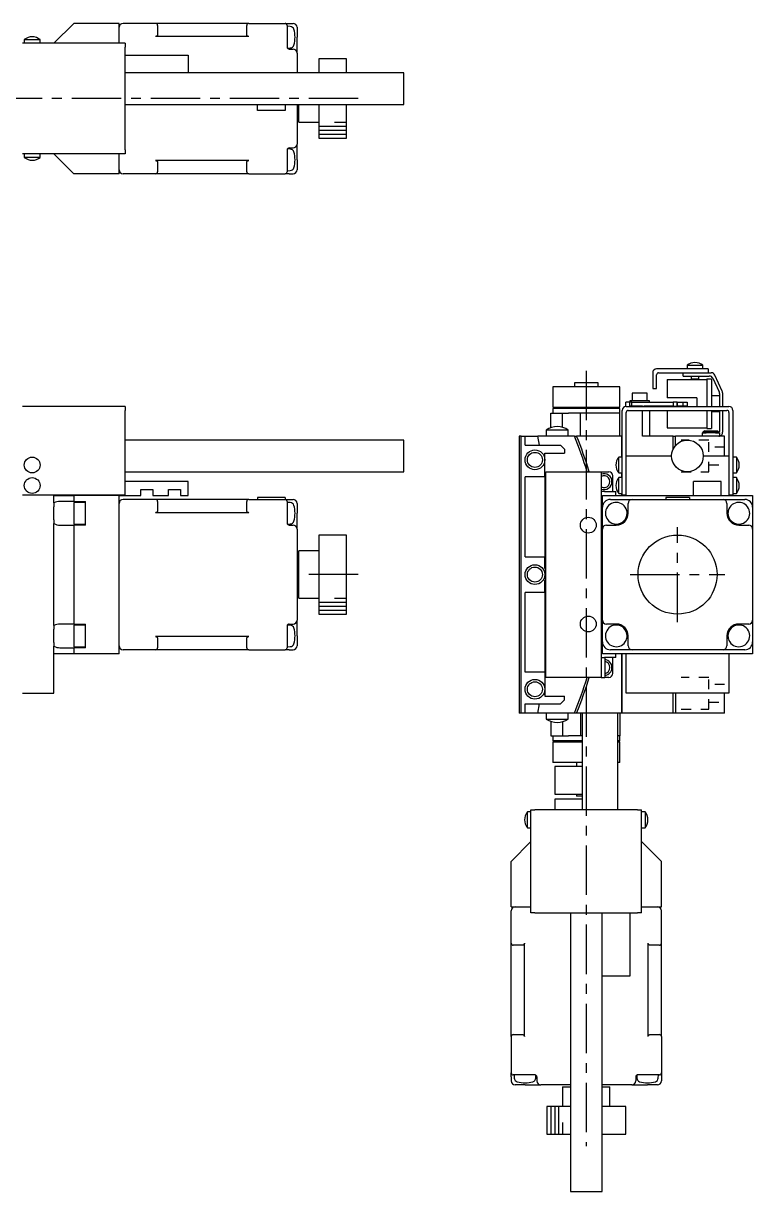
# Model space of a CAD drawing. Extents: x 124 to 838, y 27 to 513.
# Drawn here: x 318.5 to 503.1, y 217.7 to 513 of the extents above; entities that cross this region are included whole.
import ezdxf

# ---------------------------------------------------------------- set-up
doc = ezdxf.new("R2010")
doc.units = 0
doc.header["$LTSCALE"] = 10
doc.linetypes.add('CENTER', pattern=[2, 1.25, -0.25, 0.25, -0.25])
doc.linetypes.add('DOT', pattern=[0.5, 0.25, -0.25])
for name, color, linetype in [('1', 7, 'CONTINUOUS'), ('11', 7, 'CONTINUOUS'), ('2', 7, 'CONTINUOUS')]:
    doc.layers.add(name, color=color, linetype=linetype)

msp = doc.modelspace()

# ---------------------------------------------------------------- linework, layer by layer
at = {"layer": '1', "color": 7, "linetype": 'CONTINUOUS'}
for p, q in [((331.250001, 513.05), (326.250001, 508.05)), ((342.750001, 513.05), (331.250001, 513.05)), ((342.750001, 508.05), (342.750001, 513.05)), ((351.950001, 513.05), (343.750001, 513.05)), ((375.550001, 513.05), (351.950001, 513.05)), ((352.450001, 512.55), (352.450001, 511.05)), ((352.450001, 511.05), (352.450001, 510.198232)), ((375.050001, 511.05), (375.050001, 512.55)), ((375.050001, 510.198232), (375.050001, 511.05)), ((375.550001, 513.05), (384.750001, 513.05)), ((384.750001, 513.05), (385.750001, 513.05)), ((385.250001, 512.55), (385.250001, 511.05)), ((386.053725, 512.257879), (385.250001, 512.3)), ((385.250001, 511.05), (385.250001, 506.964214)), ((385.750001, 513.05), (386.750001, 513.05)), ((387.750001, 512.05), (387.750001, 509.55)), ((344.250001, 508.05), (318.250001, 508.05)), ((318.750001, 508.947999), (322.749919, 508.947999)), ((318.750001, 508.947999), (318.750001, 508.05)), ((322.750001, 508.05), (322.750001, 508.947999)), ((344.250001, 508.05), (344.250001, 507.05)), ((351.974535, 509.698835), (351.950001, 509.698232)), ((375.550001, 509.698232), (351.950001, 509.698232)), ((351.99901, 509.70064), (351.974535, 509.698835)), ((352.023366, 509.703644), (351.99901, 509.70064)), ((352.047546, 509.70784), (352.023366, 509.703644)), ((352.071491, 509.713217), (352.047546, 509.70784)), ((352.095143, 509.719762), (352.071491, 509.713217)), ((352.118446, 509.72746), (352.095143, 509.719762)), ((352.141343, 509.736293), (352.118446, 509.72746)), ((352.163779, 509.746238), (352.141343, 509.736293)), ((352.185699, 509.757272), (352.163779, 509.746238)), ((352.207052, 509.769368), (352.185699, 509.757272)), ((352.227786, 509.782497), (352.207052, 509.769368)), ((352.247851, 509.796629), (352.227786, 509.782497)), ((352.267198, 509.811727), (352.247851, 509.796629)), ((352.285781, 509.827757), (352.267198, 509.811727)), ((352.303554, 509.844679), (352.285781, 509.827757)), ((352.320477, 509.862453), (352.303554, 509.844679)), ((352.336506, 509.881036), (352.320477, 509.862453)), ((352.351605, 509.900383), (352.336506, 509.881036)), ((352.365736, 509.920447), (352.351605, 509.900383)), ((352.378865, 509.941181), (352.365736, 509.920447)), ((352.390962, 509.962534), (352.378865, 509.941181)), ((352.401996, 509.984455), (352.390962, 509.962534)), ((352.411941, 510.006891), (352.401996, 509.984455)), ((352.420773, 510.029787), (352.411941, 510.006891)), ((352.428471, 510.05309), (352.420773, 510.029787)), ((352.435017, 510.076742), (352.428471, 510.05309)), ((352.440394, 510.100687), (352.435017, 510.076742)), ((352.444589, 510.124867), (352.440394, 510.100687)), ((352.447593, 510.149224), (352.444589, 510.124867)), ((352.449399, 510.173698), (352.447593, 510.149224)), ((352.450001, 510.198232), (352.449399, 510.173698)), ((375.050603, 510.173698), (375.050001, 510.198232)), ((375.052409, 510.149224), (375.050603, 510.173698)), ((375.055413, 510.124867), (375.052409, 510.149224)), ((375.059608, 510.100687), (375.055413, 510.124867)), ((375.064985, 510.076742), (375.059608, 510.100687)), ((375.071531, 510.05309), (375.064985, 510.076742)), ((375.079229, 510.029787), (375.071531, 510.05309)), ((375.088061, 510.006891), (375.079229, 510.029787)), ((375.098006, 509.984455), (375.088061, 510.006891)), ((375.10904, 509.962534), (375.098006, 509.984455)), ((375.121137, 509.941181), (375.10904, 509.962534)), ((375.134266, 509.920447), (375.121137, 509.941181)), ((375.148397, 509.900383), (375.134266, 509.920447)), ((375.163496, 509.881036), (375.148397, 509.900383)), ((375.179525, 509.862453), (375.163496, 509.881036)), ((375.196448, 509.844679), (375.179525, 509.862453)), ((375.214222, 509.827757), (375.196448, 509.844679)), ((375.232804, 509.811727), (375.214222, 509.827757)), ((375.252151, 509.796629), (375.232804, 509.811727)), ((375.272216, 509.782497), (375.252151, 509.796629)), ((375.29295, 509.769368), (375.272216, 509.782497)), ((375.314303, 509.757272), (375.29295, 509.769368)), ((375.336223, 509.746238), (375.314303, 509.757272)), ((375.358659, 509.736293), (375.336223, 509.746238)), ((375.381556, 509.72746), (375.358659, 509.736293)), ((375.404859, 509.719762), (375.381556, 509.72746)), ((375.428511, 509.713217), (375.404859, 509.719762)), ((375.452456, 509.70784), (375.428511, 509.713217)), ((375.476636, 509.703644), (375.452456, 509.70784)), ((375.500992, 509.70064), (375.476636, 509.703644)), ((375.525467, 509.698835), (375.500992, 509.70064)), ((375.550001, 509.698232), (375.525467, 509.698835)), ((387.750001, 505.55), (387.750001, 509.55)), ((344.250001, 481.05), (344.250001, 507.05)), ((344.250001, 505.05), (360.250001, 505.05)), ((360.250001, 505.05), (360.250001, 500.55)), ((385.315038, 506.803408), (386.053725, 506.842121)), ((385.750001, 506.55), (386.750001, 506.55)), ((387.750001, 505.55), (387.750001, 500.55)), ((393.250001, 504.05), (393.250001, 500.55)), ((400.250001, 504.05), (393.250001, 504.05)), ((400.250001, 500.55), (400.250001, 504.05)), ((414.749999, 500.55), (344.250001, 500.55)), ((414.749999, 496.55), (414.749999, 500.55)), ((414.749999, 492.55), (414.749999, 496.55)), ((344.250001, 492.55), (414.749999, 492.55)), ((377.750001, 491.05), (377.750001, 492.55)), ((384.750001, 491.05), (377.750001, 491.05)), ((384.750001, 492.55), (384.750001, 491.05)), ((387.750001, 492.55), (387.750001, 482.55)), ((387.750001, 491.55), (388.250001, 491.55)), ((388.250001, 488.05), (388.250001, 492.55)), ((393.250001, 492.55), (393.250001, 484.05)), ((400.250001, 484.05), (400.250001, 492.55)), ((388.250001, 488.05), (393.250001, 488.05)), ((385.750001, 481.55), (386.750001, 481.55)), ((387.750001, 478.55), (387.750001, 482.55)), ((393.250001, 484.05), (400.250001, 484.05)), ((344.250001, 480.05), (318.250001, 480.05)), ((318.750001, 480.05), (318.750001, 479.152001)), ((322.750001, 479.152001), (318.750001, 479.152001)), ((322.750001, 479.152001), (322.750001, 480.05)), ((326.250001, 480.05), (331.250001, 475.05)), ((342.750001, 475.05), (342.750001, 480.05)), ((344.250001, 481.05), (344.250001, 480.05)), ((385.250001, 481.135786), (385.250001, 477.05)), ((386.053725, 481.257879), (385.315038, 481.296592)), ((387.750001, 478.55), (387.750001, 476.05)), ((375.550001, 478.401768), (351.950001, 478.401768)), ((351.950001, 478.401768), (351.974535, 478.401165)), ((351.974535, 478.401165), (351.99901, 478.39936)), ((351.99901, 478.39936), (352.023366, 478.396356)), ((352.023366, 478.396356), (352.047546, 478.39216)), ((352.047546, 478.39216), (352.071491, 478.386783)), ((352.071491, 478.386783), (352.095143, 478.380238)), ((352.095143, 478.380238), (352.118446, 478.37254)), ((352.118446, 478.37254), (352.141343, 478.363707)), ((352.141343, 478.363707), (352.163779, 478.353762)), ((352.163779, 478.353762), (352.185699, 478.342728)), ((352.185699, 478.342728), (352.207052, 478.330632)), ((352.207052, 478.330632), (352.227786, 478.317503)), ((352.227786, 478.317503), (352.247851, 478.303371)), ((352.247851, 478.303371), (352.267198, 478.288273)), ((352.267198, 478.288273), (352.285781, 478.272243)), ((352.285781, 478.272243), (352.303554, 478.255321)), ((352.303554, 478.255321), (352.320477, 478.237547)), ((352.320477, 478.237547), (352.336506, 478.218964)), ((352.336506, 478.218964), (352.351605, 478.199617)), ((352.351605, 478.199617), (352.365736, 478.179553)), ((352.365736, 478.179553), (352.378865, 478.158819)), ((352.378865, 478.158819), (352.390962, 478.137466)), ((352.390962, 478.137466), (352.401996, 478.115545)), ((352.401996, 478.115545), (352.411941, 478.093109)), ((352.411941, 478.093109), (352.420773, 478.070213)), ((352.420773, 478.070213), (352.428471, 478.04691)), ((352.428471, 478.04691), (352.435017, 478.023258)), ((352.435017, 478.023258), (352.440394, 477.999313)), ((352.440394, 477.999313), (352.444589, 477.975133)), ((352.444589, 477.975133), (352.447593, 477.950776)), ((352.447593, 477.950776), (352.449399, 477.926302)), ((352.449399, 477.926302), (352.450001, 477.901768)), ((352.450001, 477.901768), (352.450001, 477.05)), ((352.450001, 477.05), (352.450001, 475.55)), ((375.050001, 477.901768), (375.050603, 477.926302)), ((375.050001, 477.05), (375.050001, 477.901768)), ((375.050001, 475.55), (375.050001, 477.05)), ((375.050603, 477.926302), (375.052409, 477.950776)), ((375.052409, 477.950776), (375.055413, 477.975133)), ((375.055413, 477.975133), (375.059608, 477.999313)), ((375.059608, 477.999313), (375.064985, 478.023258)), ((375.064985, 478.023258), (375.071531, 478.04691)), ((375.071531, 478.04691), (375.079229, 478.070213)), ((375.079229, 478.070213), (375.088061, 478.093109)), ((375.088061, 478.093109), (375.098006, 478.115545)), ((375.098006, 478.115545), (375.10904, 478.137466)), ((375.10904, 478.137466), (375.121137, 478.158819)), ((375.121137, 478.158819), (375.134266, 478.179553)), ((375.134266, 478.179553), (375.148397, 478.199617)), ((375.148397, 478.199617), (375.163496, 478.218964)), ((375.163496, 478.218964), (375.179525, 478.237547)), ((375.179525, 478.237547), (375.196448, 478.255321)), ((375.196448, 478.255321), (375.214222, 478.272243)), ((375.214222, 478.272243), (375.232804, 478.288273)), ((375.232804, 478.288273), (375.252151, 478.303371)), ((375.252151, 478.303371), (375.272216, 478.317503)), ((375.272216, 478.317503), (375.29295, 478.330632)), ((375.29295, 478.330632), (375.314303, 478.342728)), ((375.314303, 478.342728), (375.336223, 478.353762)), ((375.336223, 478.353762), (375.358659, 478.363707)), ((375.358659, 478.363707), (375.381556, 478.37254)), ((375.381556, 478.37254), (375.404859, 478.380238)), ((375.404859, 478.380238), (375.428511, 478.386783)), ((375.428511, 478.386783), (375.452456, 478.39216)), ((375.452456, 478.39216), (375.476636, 478.396356)), ((375.476636, 478.396356), (375.500992, 478.39936)), ((375.500992, 478.39936), (375.525467, 478.401165)), ((375.525467, 478.401165), (375.550001, 478.401768)), ((385.250001, 477.05), (385.250001, 475.55)), ((385.250001, 475.8), (386.053725, 475.842121)), ((342.750001, 475.05), (331.250001, 475.05)), ((351.950001, 475.05), (343.750001, 475.05)), ((375.550001, 475.05), (351.950001, 475.05)), ((375.550001, 475.05), (384.750001, 475.05)), ((385.750001, 475.05), (384.750001, 475.05)), ((385.750001, 475.05), (386.750001, 475.05)), ((491.75, 425.699999), (478.75, 425.699999)), ((486.45, 426.597998), (488.45, 426.597998)), ((486.45, 426.597998), (486.45, 425.699999)), ((488.45, 426.597998), (490.45, 426.597998)), ((490.45, 425.699999), (490.45, 426.597998)), ((491.75, 425.699999), (491.75, 424.699999)), ((477.75, 424.699999), (477.75, 420.699999)), ((478.75, 420.699999), (478.75, 424.199999)), ((479.25, 424.699999), (491.75, 424.699999)), ((481.45, 422.999999), (481.45, 418.399999)), ((481.45, 422.999999), (491.45, 422.999999)), ((485.45, 423.899999), (485.45, 424.699999)), ((485.45, 423.899999), (492.064997, 423.899999)), ((487.45, 423.899999), (487.45, 423.199999)), ((487.45, 423.199999), (488.45, 423.199999)), ((487.45, 423.199999), (487.65, 422.999999)), ((488.45, 423.199999), (489.45, 423.199999)), ((489.25, 422.999999), (489.45, 423.199999)), ((489.45, 423.199999), (489.45, 423.899999)), ((491.45, 423.149999), (491.45, 416.199999)), ((491.45, 423.149999), (492.65, 423.149999)), ((491.75, 424.699999), (492.574653, 424.699999)), ((492.65, 423.149999), (492.65, 416.199999)), ((492.971305, 423.322617), (494.556308, 419.923567)), ((495.356308, 420.100923), (493.480961, 424.122617)), ((469.45, 421.199999), (452.45, 421.199999)), ((452.45, 421.199999), (452.45, 415.999999)), ((460.95, 422.199999), (457.95, 422.199999)), ((457.95, 422.199999), (457.95, 421.199999)), ((463.95, 422.199999), (460.95, 422.199999)), ((463.95, 421.199999), (463.95, 422.199999)), ((469.45, 415.999999), (469.45, 421.199999)), ((474.45, 419.599999), (472.55, 419.599999)), ((472.55, 419.599999), (472.55, 417.599999)), ((476.35, 419.599999), (474.45, 419.599999)), ((476.35, 417.599999), (476.35, 419.599999)), ((477.75, 420.699999), (478.75, 420.699999)), ((494.65, 419.500949), (494.65, 416.199999)), ((495.45, 419.678304), (495.45, 416.199999)), ((471.95, 417.299999), (470.95, 417.299999)), ((470.95, 416.194986), (470.95, 417.299999)), ((474.45, 417.599999), (471.95, 417.599999)), ((471.95, 417.599999), (471.95, 417.299999)), ((471.95, 416.299999), (471.95, 417.299999)), ((472.45, 417.299999), (471.95, 417.299999)), ((472.45, 416.299999), (472.45, 417.299999)), ((472.45, 417.299999), (482.95, 417.299999)), ((476.95, 417.599999), (474.45, 417.599999)), ((476.95, 417.299999), (476.95, 417.599999)), ((488.95, 418.399999), (481.45, 418.399999)), ((482.95, 417.299999), (482.95, 416.299999)), ((483.95, 417.299999), (482.95, 417.299999)), ((483.95, 416.299999), (483.95, 417.299999)), ((483.95, 417.299999), (483.95, 416.299999)), ((483.95, 417.299999), (485.45, 417.299999)), ((485.45, 416.299999), (485.45, 417.299999)), ((485.45, 417.299999), (486.45, 417.299999)), ((486.45, 417.299999), (486.45, 416.299999)), ((488.95, 418.399999), (488.95, 416.199999)), ((494.65, 418.899999), (492.65, 418.899999)), ((344.250001, 416.199999), (318.250001, 416.199999)), ((344.250001, 416.199999), (344.250001, 415.199999)), ((344.250001, 393.799999), (344.250001, 415.199999)), ((451.95, 414.499999), (454.95, 414.499999)), ((451.95, 410.820172), (451.95, 414.499999)), ((452.45, 415.999999), (469.45, 415.999999)), ((469.45, 415.699999), (452.45, 415.699999)), ((452.45, 415.699999), (452.45, 414.499999)), ((454.95, 414.499999), (456.45, 414.499999)), ((454.95, 410.914085), (454.95, 414.499999)), ((459.45, 414.499999), (456.45, 414.499999)), ((457, 415.999999), (457, 415.699999)), ((459.45, 408.699999), (459.45, 414.499999)), ((469.45, 414.499999), (459.45, 414.499999)), ((464.9, 415.699999), (464.9, 415.999999)), ((469.45, 414.499999), (469.45, 415.699999)), ((469.45, 408.699999), (469.45, 414.499999)), ((470.05, 393.799999), (470.05, 415.199999)), ((471.05, 416.199999), (497.05, 416.199999)), ((471.05, 393.799999), (471.05, 414.699999)), ((471.55, 415.199999), (496.55, 415.199999)), ((475.18673, 416.299999), (471.95, 416.299999)), ((475.18673, 416.199999), (475.18673, 416.299999)), ((475.18673, 416.299999), (475.592282, 416.299999)), ((475.18673, 408.699999), (475.18673, 415.199999)), ((482.95, 416.299999), (475.592282, 416.299999)), ((476.95, 416.299999), (476.95, 416.199999)), ((476.95, 415.199999), (476.95, 408.699999)), ((481.45, 415.199999), (481.45, 410.799999)), ((482.95, 416.299999), (483.95, 416.299999)), ((485.45, 416.299999), (483.95, 416.299999)), ((486.45, 416.299999), (485.45, 416.299999)), ((491.45, 415.199999), (491.45, 410.649999)), ((492.65, 415.199999), (492.65, 410.649999)), ((492.65, 414.899999), (494.65, 414.899999)), ((494.65, 415.199999), (494.65, 409.899999)), ((495.45, 415.199999), (495.45, 409.699999)), ((497.05, 414.699999), (497.05, 393.799999)), ((498.05, 415.199999), (498.05, 393.799999)), ((481.45, 410.799999), (491.45, 410.799999)), ((491.45, 410.649999), (492.65, 410.649999)), ((414.749999, 407.699999), (344.250001, 407.699999)), ((414.749999, 399.699999), (414.749999, 407.699999)), ((443.95, 408.699999), (443.95, 338.699999)), ((444.45, 408.699999), (443.95, 408.699999)), ((444.45, 408.699999), (445.45, 408.699999)), ((444.45, 338.699999), (444.45, 408.699999)), ((445.45, 406.399999), (445.45, 408.699999)), ((445.45, 408.699999), (448.68673, 408.699999)), ((449.092282, 406.399999), (448.68673, 408.699999)), ((457.95, 408.699999), (448.68673, 408.699999)), ((453.599231, 410.242462), (450.799231, 410.242462)), ((450.799231, 410.242462), (450.799231, 408.699999)), ((456.399231, 410.242462), (453.599231, 410.242462)), ((456.399231, 408.699999), (456.399231, 410.242462)), ((457.95, 408.699999), (458.49141, 408.699999)), ((469.95, 408.699999), (458.49141, 408.699999)), ((469.95, 403.399999), (469.95, 408.699999)), ((469.95, 408.699999), (469.95, 403.399999)), ((470.05, 408.699999), (469.95, 408.699999)), ((482.969494, 408.699999), (475.18673, 408.699999)), ((482.969494, 408.699999), (483.494512, 408.699999)), ((482.969494, 405.483247), (482.969494, 408.699999)), ((495.95, 408.699999), (483.494512, 408.699999)), ((483.494512, 406.28147), (483.494512, 408.699999)), ((490.25, 409.499999), (490.25, 408.699999)), ((490.25, 409.499999), (491.25, 409.499999)), ((490.95, 409.999999), (490.45, 409.711324)), ((494.45, 409.711324), (490.45, 409.711324)), ((490.45, 409.711324), (490.45, 409.499999)), ((490.95, 409.999999), (493.95, 409.999999)), ((493.65, 409.499999), (491.25, 409.499999)), ((493.65, 409.499999), (494.65, 409.499999)), ((494.45, 409.711324), (493.95, 409.999999)), ((494.45, 409.499999), (494.45, 409.711324)), ((494.45, 408.699999), (494.65, 408.720203)), ((494.65, 409.499999), (494.65, 408.720203)), ((495.95, 403.699999), (495.95, 408.699999)), ((445.45, 406.399999), (454.45, 406.399999)), ((455.45, 405.399999), (454.45, 406.399999)), ((455.45, 405.399999), (455.45, 404.399999)), ((450.45, 404.399999), (455.45, 404.399999)), ((450.45, 402.699999), (450.45, 404.399999)), ((450.45, 398.399999), (450.45, 402.699999)), ((469.152001, 401.399999), (469.152001, 403.399999)), ((470.05, 403.399999), (469.152001, 403.399999)), ((471.05, 403.699999), (482.55, 403.699999)), ((490.55, 403.699999), (497.05, 403.699999)), ((498.947999, 403.399999), (498.05, 403.399999)), ((498.947999, 403.399999), (498.947999, 401.418112)), ((344.250001, 399.699999), (414.749999, 399.699999)), ((450.75, 347.699999), (450.75, 399.699999)), ((450.75, 399.699999), (451.75, 399.699999)), ((451.75, 399.699999), (464.75, 399.699999)), ((464.75, 399.699999), (464.75, 347.699999)), ((464.75, 399.699999), (466.65, 399.699999)), ((469.152001, 399.399999), (469.152001, 401.399999)), ((469.152001, 399.399999), (470.05, 399.399999)), ((469.95, 398.199999), (469.95, 399.399999)), ((469.95, 399.399999), (469.95, 398.199999)), ((498.05, 399.399999), (498.947999, 399.399999)), ((498.947999, 401.418112), (498.947999, 399.399999)), ((360.250001, 397.199999), (344.250001, 397.199999)), ((360.250001, 393.699999), (360.250001, 397.199999)), ((450.45, 398.399999), (445.45, 398.399999)), ((445.45, 378.199999), (445.45, 398.399999)), ((450.45, 398.399999), (450.45, 378.199999)), ((467.65, 394.699999), (467.65, 398.699999)), ((469.152001, 396.199999), (469.152001, 398.199999)), ((470.05, 398.199999), (469.152001, 398.199999)), ((469.152001, 394.199999), (469.152001, 396.199999)), ((488.05, 393.699999), (488.05, 397.199999)), ((495.05, 397.199999), (488.05, 397.199999)), ((495.05, 393.699999), (495.05, 397.199999)), ((498.947999, 398.199999), (498.05, 398.199999)), ((498.947999, 398.199999), (498.947999, 396.218112)), ((498.947999, 396.218112), (498.947999, 394.199999)), ((344.250001, 393.799999), (318.250001, 393.799999)), ((326.250001, 393.699999), (326.250001, 393.799999)), ((326.250001, 391.798075), (326.250001, 393.699999)), ((326.250001, 393.699999), (331.250001, 393.699999)), ((331.250001, 393.699999), (331.250001, 392.199999)), ((342.750001, 393.699999), (331.250001, 393.699999)), ((332.250001, 393.699999), (332.250001, 393.799999)), ((342.750001, 353.699999), (342.750001, 393.699999)), ((342.750001, 393.699999), (348.250001, 393.699999)), ((348.250001, 395.199999), (351.250001, 395.199999)), ((348.250001, 393.699999), (348.250001, 395.199999)), ((351.250001, 395.199999), (351.250001, 393.699999)), ((351.250001, 393.699999), (355.250001, 393.699999)), ((355.250001, 395.199999), (358.250001, 395.199999)), ((355.250001, 393.699999), (355.250001, 395.199999)), ((358.250001, 395.199999), (358.250001, 393.699999)), ((358.250001, 393.699999), (360.250001, 393.699999)), ((377.750001, 393.199999), (377.750001, 392.699999)), ((384.750001, 393.199999), (377.750001, 393.199999)), ((384.750001, 393.199999), (384.750001, 392.699999)), ((465.574653, 394.699999), (464.75, 394.699999)), ((465.05, 390.699999), (465.05, 393.699999)), ((465.05, 393.699999), (488.05, 393.699999)), ((465.574653, 394.699999), (466.480961, 394.699999)), ((466.480961, 394.699999), (468.356308, 394.699999)), ((468.356308, 394.699999), (468.45, 394.699999)), ((468.45, 393.699999), (468.45, 394.699999)), ((469.152001, 394.199999), (470.05, 394.199999)), ((469.95, 393.699999), (469.95, 394.199999)), ((469.95, 394.199999), (469.95, 393.699999)), ((471.05, 393.799999), (470.05, 393.799999)), ((471.05, 393.699999), (471.05, 393.799999)), ((487.05, 393.199999), (481.05, 393.199999)), ((481.05, 393.199999), (481.05, 392.699999)), ((487.05, 393.199999), (487.05, 392.699999)), ((488.05, 393.699999), (495.05, 393.699999)), ((495.05, 393.699999), (503.05, 393.699999)), ((498.05, 393.799999), (497.05, 393.799999)), ((497.05, 393.799999), (497.05, 393.699999)), ((498.05, 394.199999), (498.947999, 394.199999)), ((503.05, 393.699999), (503.05, 390.699999)), ((326.250001, 391.798075), (326.250001, 390.858311)), ((326.250001, 387.541687), (326.250001, 390.858311)), ((331.250001, 392.199999), (327.750001, 392.199999)), ((331.250001, 392.199999), (334.250001, 392.199999)), ((331.250001, 391.949999), (331.250001, 389.199999)), ((331.250001, 391.949999), (331.250001, 386.449999)), ((334.250001, 391.949999), (331.250001, 391.949999)), ((334.250001, 386.199999), (334.250001, 392.199999)), ((351.950001, 392.699999), (343.750001, 392.699999)), ((375.550001, 392.699999), (351.950001, 392.699999)), ((352.450001, 392.199999), (352.450001, 390.699999)), ((352.450001, 390.699999), (352.450001, 389.848231)), ((375.050001, 390.699999), (375.050001, 392.199999)), ((375.050001, 389.848231), (375.050001, 390.699999)), ((375.550001, 392.699999), (384.750001, 392.699999)), ((384.750001, 392.699999), (385.750001, 392.699999)), ((385.250001, 392.199999), (385.250001, 390.699999)), ((386.053725, 391.907878), (385.250001, 391.949999)), ((385.250001, 390.699999), (385.250001, 386.614213)), ((385.750001, 392.699999), (386.750001, 392.699999)), ((387.750001, 391.699999), (387.750001, 389.199999)), ((465.05, 386.614213), (465.05, 390.699999)), ((465.05, 389.348231), (465.05, 390.699999)), ((467.05, 392.699999), (471.135786, 392.699999)), ((467.05, 392.699999), (468.401768, 392.699999)), ((471.135786, 392.699999), (472.55, 392.699999)), ((471.55, 389.199999), (471.55, 391.699999)), ((472.55, 392.699999), (495.55, 392.699999)), ((495.55, 392.699999), (496.964214, 392.699999)), ((496.55, 391.699999), (496.55, 389.199999)), ((496.964214, 392.699999), (501.05, 392.699999)), ((499.698232, 392.699999), (501.05, 392.699999)), ((503.05, 390.699999), (503.05, 386.614213)), ((503.05, 390.699999), (503.05, 389.348231)), ((326.250001, 387.541687), (326.250001, 386.601923)), ((331.250001, 389.199999), (331.250001, 386.449999)), ((351.974535, 389.348834), (351.950001, 389.348231)), ((375.550001, 389.348231), (351.950001, 389.348231)), ((351.99901, 389.350639), (351.974535, 389.348834)), ((352.023366, 389.353643), (351.99901, 389.350639)), ((352.047546, 389.357839), (352.023366, 389.353643)), ((352.071491, 389.363216), (352.047546, 389.357839)), ((352.095143, 389.369761), (352.071491, 389.363216)), ((352.118446, 389.377459), (352.095143, 389.369761)), ((352.141343, 389.386292), (352.118446, 389.377459)), ((352.163779, 389.396237), (352.141343, 389.386292)), ((352.185699, 389.407271), (352.163779, 389.396237)), ((352.207052, 389.419367), (352.185699, 389.407271)), ((352.227786, 389.432496), (352.207052, 389.419367)), ((352.247851, 389.446628), (352.227786, 389.432496)), ((352.267198, 389.461726), (352.247851, 389.446628)), ((352.285781, 389.477756), (352.267198, 389.461726)), ((352.303554, 389.494678), (352.285781, 389.477756)), ((352.320477, 389.512452), (352.303554, 389.494678)), ((352.336506, 389.531035), (352.320477, 389.512452)), ((352.351605, 389.550382), (352.336506, 389.531035)), ((352.365736, 389.570446), (352.351605, 389.550382)), ((352.378865, 389.59118), (352.365736, 389.570446)), ((352.390962, 389.612533), (352.378865, 389.59118)), ((352.401996, 389.634454), (352.390962, 389.612533)), ((352.411941, 389.65689), (352.401996, 389.634454)), ((352.420773, 389.679786), (352.411941, 389.65689)), ((352.428471, 389.703089), (352.420773, 389.679786)), ((352.435017, 389.726741), (352.428471, 389.703089)), ((352.440394, 389.750686), (352.435017, 389.726741)), ((352.444589, 389.774866), (352.440394, 389.750686)), ((352.447593, 389.799223), (352.444589, 389.774866)), ((352.449399, 389.823697), (352.447593, 389.799223)), ((352.450001, 389.848231), (352.449399, 389.823697)), ((375.050603, 389.823697), (375.050001, 389.848231)), ((375.052409, 389.799223), (375.050603, 389.823697)), ((375.055413, 389.774866), (375.052409, 389.799223)), ((375.059608, 389.750686), (375.055413, 389.774866)), ((375.064985, 389.726741), (375.059608, 389.750686)), ((375.071531, 389.703089), (375.064985, 389.726741)), ((375.079229, 389.679786), (375.071531, 389.703089)), ((375.088061, 389.65689), (375.079229, 389.679786)), ((375.098006, 389.634454), (375.088061, 389.65689)), ((375.10904, 389.612533), (375.098006, 389.634454)), ((375.121137, 389.59118), (375.10904, 389.612533)), ((375.134266, 389.570446), (375.121137, 389.59118)), ((375.148397, 389.550382), (375.134266, 389.570446)), ((375.163496, 389.531035), (375.148397, 389.550382)), ((375.179525, 389.512452), (375.163496, 389.531035)), ((375.196448, 389.494678), (375.179525, 389.512452)), ((375.214222, 389.477756), (375.196448, 389.494678)), ((375.232804, 389.461726), (375.214222, 389.477756)), ((375.252151, 389.446628), (375.232804, 389.461726)), ((375.272216, 389.432496), (375.252151, 389.446628)), ((375.29295, 389.419367), (375.272216, 389.432496)), ((375.314303, 389.407271), (375.29295, 389.419367)), ((375.336223, 389.396237), (375.314303, 389.407271)), ((375.358659, 389.386292), (375.336223, 389.396237)), ((375.381556, 389.377459), (375.358659, 389.386292)), ((375.404859, 389.369761), (375.381556, 389.377459)), ((375.428511, 389.363216), (375.404859, 389.369761)), ((375.452456, 389.357839), (375.428511, 389.363216)), ((375.476636, 389.353643), (375.452456, 389.357839)), ((375.500992, 389.350639), (375.476636, 389.353643)), ((375.525467, 389.348834), (375.500992, 389.350639)), ((375.550001, 389.348231), (375.525467, 389.348834)), ((387.750001, 385.199999), (387.750001, 389.199999)), ((326.250001, 360.798075), (326.250001, 386.601923)), ((327.750001, 386.199999), (331.250001, 386.199999)), ((331.250001, 386.449999), (334.250001, 386.449999)), ((331.250001, 386.199999), (331.250001, 361.199999)), ((334.250001, 386.199999), (331.250001, 386.199999)), ((385.315038, 386.453407), (386.053725, 386.49212)), ((385.750001, 386.199999), (386.750001, 386.199999)), ((387.750001, 385.199999), (387.750001, 362.199999)), ((465.05, 385.199999), (465.05, 386.614213)), ((465.05, 362.199999), (465.05, 385.199999)), ((466.05, 386.199999), (468.55, 386.199999)), ((499.55, 386.199999), (502.05, 386.199999)), ((503.05, 386.614213), (503.05, 385.199999)), ((503.05, 385.199999), (503.05, 362.199999)), ((393.250001, 383.699999), (393.250001, 373.699999)), ((400.250001, 383.699999), (393.250001, 383.699999)), ((400.250001, 373.699999), (400.250001, 383.699999)), ((388.250001, 373.699999), (388.250001, 379.699999)), ((393.250001, 379.699999), (388.250001, 379.699999)), ((445.45, 378.199999), (450.45, 378.199999)), ((450.45, 375.199999), (450.45, 378.199999)), ((388.250001, 376.199999), (387.750001, 376.199999)), ((450.75, 375.199999), (450.45, 375.199999)), ((388.250001, 367.699999), (388.250001, 373.699999)), ((393.250001, 373.699999), (393.250001, 363.699999)), ((400.250001, 363.699999), (400.250001, 373.699999)), ((450.45, 369.199999), (450.45, 372.199999)), ((450.45, 372.199999), (450.75, 372.199999)), ((387.750001, 371.199999), (388.250001, 371.199999)), ((450.45, 369.199999), (445.45, 369.199999)), ((445.45, 348.999999), (445.45, 369.199999)), ((450.45, 369.199999), (450.45, 348.999999)), ((388.250001, 367.699999), (393.250001, 367.699999)), ((393.250001, 363.699999), (400.250001, 363.699999)), ((326.250001, 360.798075), (326.250001, 359.858311)), ((331.250001, 361.199999), (327.750001, 361.199999)), ((331.250001, 361.199999), (334.250001, 361.199999)), ((331.250001, 360.949999), (331.250001, 358.199999)), ((331.250001, 360.949999), (331.250001, 355.449999)), ((334.250001, 360.949999), (331.250001, 360.949999)), ((334.250001, 355.199999), (334.250001, 361.199999)), ((385.250001, 360.785785), (385.250001, 356.699999)), ((386.053725, 360.907878), (385.315038, 360.946591)), ((385.750001, 361.199999), (386.750001, 361.199999)), ((387.750001, 358.199999), (387.750001, 362.199999)), ((465.05, 360.785785), (465.05, 362.199999)), ((465.05, 356.699999), (465.05, 360.785785)), ((468.55, 361.199999), (466.05, 361.199999)), ((502.05, 361.199999), (499.55, 361.199999)), ((503.05, 362.199999), (503.05, 360.785785)), ((503.05, 360.785785), (503.05, 356.699999)), ((326.250001, 356.541687), (326.250001, 359.858311)), ((331.250001, 358.199999), (331.250001, 355.449999)), ((375.550001, 358.051767), (351.950001, 358.051767)), ((351.950001, 358.051767), (351.974535, 358.051164)), ((351.974535, 358.051164), (351.99901, 358.049359)), ((351.99901, 358.049359), (352.023366, 358.046355)), ((352.023366, 358.046355), (352.047546, 358.042159)), ((352.047546, 358.042159), (352.071491, 358.036782)), ((352.071491, 358.036782), (352.095143, 358.030237)), ((352.095143, 358.030237), (352.118446, 358.022539)), ((352.118446, 358.022539), (352.141343, 358.013706)), ((352.141343, 358.013706), (352.163779, 358.003761)), ((352.163779, 358.003761), (352.185699, 357.992727)), ((352.185699, 357.992727), (352.207052, 357.980631)), ((352.207052, 357.980631), (352.227786, 357.967502)), ((352.227786, 357.967502), (352.247851, 357.95337)), ((352.247851, 357.95337), (352.267198, 357.938272)), ((352.267198, 357.938272), (352.285781, 357.922242)), ((352.285781, 357.922242), (352.303554, 357.90532)), ((352.303554, 357.90532), (352.320477, 357.887546)), ((352.320477, 357.887546), (352.336506, 357.868963)), ((352.336506, 357.868963), (352.351605, 357.849616)), ((352.351605, 357.849616), (352.365736, 357.829552)), ((352.365736, 357.829552), (352.378865, 357.808818)), ((352.378865, 357.808818), (352.390962, 357.787465)), ((352.390962, 357.787465), (352.401996, 357.765544)), ((352.401996, 357.765544), (352.411941, 357.743108)), ((352.411941, 357.743108), (352.420773, 357.720212)), ((352.420773, 357.720212), (352.428471, 357.696909)), ((352.428471, 357.696909), (352.435017, 357.673257)), ((352.435017, 357.673257), (352.440394, 357.649312)), ((352.440394, 357.649312), (352.444589, 357.625132)), ((352.444589, 357.625132), (352.447593, 357.600775)), ((352.447593, 357.600775), (352.449399, 357.576301)), ((352.449399, 357.576301), (352.450001, 357.551767)), ((352.450001, 357.551767), (352.450001, 356.699999)), ((375.050001, 357.551767), (375.050603, 357.576301)), ((375.050001, 356.699999), (375.050001, 357.551767)), ((375.050603, 357.576301), (375.052409, 357.600775)), ((375.052409, 357.600775), (375.055413, 357.625132)), ((375.055413, 357.625132), (375.059608, 357.649312)), ((375.059608, 357.649312), (375.064985, 357.673257)), ((375.064985, 357.673257), (375.071531, 357.696909)), ((375.071531, 357.696909), (375.079229, 357.720212)), ((375.079229, 357.720212), (375.088061, 357.743108)), ((375.088061, 357.743108), (375.098006, 357.765544)), ((375.098006, 357.765544), (375.10904, 357.787465)), ((375.10904, 357.787465), (375.121137, 357.808818)), ((375.121137, 357.808818), (375.134266, 357.829552)), ((375.134266, 357.829552), (375.148397, 357.849616)), ((375.148397, 357.849616), (375.163496, 357.868963)), ((375.163496, 357.868963), (375.179525, 357.887546)), ((375.179525, 357.887546), (375.196448, 357.90532)), ((375.196448, 357.90532), (375.214222, 357.922242)), ((375.214222, 357.922242), (375.232804, 357.938272)), ((375.232804, 357.938272), (375.252151, 357.95337)), ((375.252151, 357.95337), (375.272216, 357.967502)), ((375.272216, 357.967502), (375.29295, 357.980631)), ((375.29295, 357.980631), (375.314303, 357.992727)), ((375.314303, 357.992727), (375.336223, 358.003761)), ((375.336223, 358.003761), (375.358659, 358.013706)), ((375.358659, 358.013706), (375.381556, 358.022539)), ((375.381556, 358.022539), (375.404859, 358.030237)), ((375.404859, 358.030237), (375.428511, 358.036782)), ((375.428511, 358.036782), (375.452456, 358.042159)), ((375.452456, 358.042159), (375.476636, 358.046355)), ((375.476636, 358.046355), (375.500992, 358.049359)), ((375.500992, 358.049359), (375.525467, 358.051164)), ((375.525467, 358.051164), (375.550001, 358.051767)), ((387.750001, 358.199999), (387.750001, 355.699999)), ((465.05, 356.699999), (465.05, 358.051767)), ((471.55, 355.699999), (471.55, 358.199999)), ((496.55, 358.199999), (496.55, 355.699999)), ((503.05, 358.051767), (503.05, 356.699999)), ((326.250001, 356.541687), (326.250001, 355.601923)), ((326.250001, 353.699999), (326.250001, 355.601923)), ((327.750001, 355.199999), (331.250001, 355.199999)), ((331.250001, 355.449999), (334.250001, 355.449999)), ((331.250001, 355.199999), (331.250001, 353.699999)), ((334.250001, 355.199999), (331.250001, 355.199999)), ((351.950001, 354.699999), (343.750001, 354.699999)), ((375.550001, 354.699999), (351.950001, 354.699999)), ((352.450001, 356.699999), (352.450001, 355.199999)), ((375.050001, 355.199999), (375.050001, 356.699999)), ((375.550001, 354.699999), (384.750001, 354.699999)), ((385.750001, 354.699999), (384.750001, 354.699999)), ((385.250001, 356.699999), (385.250001, 355.199999)), ((385.250001, 355.449999), (386.053725, 355.49212)), ((385.750001, 354.699999), (386.750001, 354.699999)), ((465.05, 353.699999), (465.05, 356.699999)), ((471.135786, 354.699999), (467.05, 354.699999)), ((468.401768, 354.699999), (467.05, 354.699999)), ((472.55, 354.699999), (471.135786, 354.699999)), ((495.55, 354.699999), (472.55, 354.699999)), ((496.964214, 354.699999), (495.55, 354.699999)), ((501.05, 354.699999), (496.964214, 354.699999)), ((501.05, 354.699999), (499.698232, 354.699999)), ((503.05, 356.699999), (503.05, 353.699999)), ((331.250001, 353.699999), (326.250001, 353.699999)), ((326.250001, 343.699999), (326.250001, 353.699999)), ((342.750001, 353.699999), (331.250001, 353.699999)), ((464.75, 352.699999), (465.574653, 352.699999)), ((503.05, 353.699999), (465.05, 353.699999)), ((466.480961, 352.699999), (465.574653, 352.699999)), ((465.65, 352.699999), (465.65, 347.699999)), ((468.356308, 352.699999), (466.480961, 352.699999)), ((467.65, 348.699999), (467.65, 352.699999)), ((468.45, 352.699999), (468.356308, 352.699999)), ((468.45, 352.699999), (468.45, 353.699999)), ((469.95, 338.699999), (469.95, 353.699999)), ((469.95, 353.699999), (469.95, 338.699999)), ((471.05, 343.699999), (471.05, 353.699999)), ((497.05, 353.699999), (497.05, 343.699999)), ((450.45, 348.999999), (445.45, 348.999999)), ((450.45, 348.999999), (450.45, 344.699999)), ((451.75, 347.699999), (450.75, 347.699999)), ((464.75, 347.699999), (451.75, 347.699999)), ((464.75, 347.699999), (465.65, 347.699999)), ((466.65, 347.699999), (465.65, 347.699999)), ((318.250001, 343.699999), (326.250001, 343.699999)), ((450.45, 344.699999), (450.45, 342.999999)), ((450.45, 342.999999), (455.45, 342.999999)), ((455.45, 341.999999), (455.45, 342.999999)), ((497.05, 343.699999), (471.05, 343.699999)), ((482.969494, 338.699999), (482.969494, 343.699999)), ((483.494512, 343.699999), (483.494512, 338.699999)), ((495.95, 338.699999), (495.95, 343.699999)), ((445.45, 340.999999), (454.45, 340.999999)), ((445.45, 338.699999), (445.45, 340.999999)), ((448.68673, 338.699999), (449.092282, 340.999999)), ((455.45, 341.999999), (454.45, 340.999999)), ((444.45, 338.699999), (443.95, 338.699999)), ((445.45, 338.699999), (444.45, 338.699999)), ((448.68673, 338.699999), (445.45, 338.699999)), ((457.95, 338.699999), (448.68673, 338.699999)), ((450.799231, 338.699999), (450.799231, 337.157536)), ((450.799231, 337.157536), (456.399231, 337.157536)), ((456.399231, 337.157536), (456.399231, 338.699999)), ((458.49141, 338.699999), (457.95, 338.699999)), ((469.95, 338.699999), (458.49141, 338.699999)), ((459.45, 338.699999), (459.45, 332.899999)), ((459.95, 338.699999), (459.95, 314.199999)), ((468.95, 314.199999), (468.95, 338.699999)), ((469.45, 338.699999), (469.45, 332.899999)), ((482.969494, 338.699999), (469.95, 338.699999)), ((483.494512, 338.699999), (482.969494, 338.699999)), ((495.95, 338.699999), (483.494512, 338.699999)), ((451.95, 336.579826), (451.95, 332.899999)), ((454.95, 336.485913), (454.95, 332.899999)), ((451.95, 332.899999), (454.95, 332.899999)), ((452.45, 332.899999), (452.45, 331.699999)), ((459.95, 331.699999), (452.45, 331.699999)), ((452.45, 331.399999), (459.95, 331.399999)), ((452.45, 331.399999), (452.45, 326.199999)), ((454.95, 332.899999), (456.45, 332.899999)), ((459.45, 332.899999), (456.45, 332.899999)), ((457, 331.699999), (457, 331.399999)), ((459.95, 332.899999), (459.45, 332.899999)), ((469.45, 332.899999), (468.95, 332.899999)), ((469.45, 331.699999), (468.95, 331.699999)), ((468.95, 331.399999), (469.45, 331.399999)), ((469.45, 331.699999), (469.45, 332.899999)), ((469.45, 326.199999), (469.45, 331.399999)), ((459.95, 326.199999), (452.45, 326.199999)), ((459.95, 325.199999), (452.95, 325.199999)), ((452.95, 325.199999), (452.95, 318.199999)), ((458.45, 326.199999), (458.45, 325.199999)), ((469.45, 326.199999), (468.95, 326.199999)), ((452.95, 318.199999), (459.95, 318.199999)), ((452.95, 316.949999), (452.95, 314.199999)), ((459.95, 316.949999), (452.95, 316.949999)), ((458.45, 318.199999), (458.45, 317.699999)), ((459.95, 317.699999), (458.45, 317.699999)), ((446.052001, 309.699999), (446.052001, 313.699999)), ((446.95, 313.699999), (446.052001, 313.699999)), ((446.95, 288.199999), (446.95, 314.199999)), ((446.95, 314.199999), (447.95, 314.199999)), ((473.95, 314.199999), (447.95, 314.199999)), ((473.95, 314.199999), (474.95, 314.199999)), ((474.95, 288.199999), (474.95, 314.199999)), ((475.847999, 313.699999), (474.95, 313.699999)), ((475.847999, 313.699999), (475.847999, 309.700081)), ((446.052001, 309.699999), (446.95, 309.699999)), ((474.95, 309.699999), (475.847999, 309.699999)), ((446.95, 306.199999), (441.95, 301.199999)), ((479.95, 301.199999), (474.95, 306.199999)), ((441.95, 289.699999), (441.95, 301.199999)), ((479.95, 289.699999), (479.95, 301.199999)), ((441.95, 289.699999), (446.95, 289.699999)), ((474.95, 289.699999), (479.95, 289.699999)), ((441.95, 280.499999), (441.95, 288.699999)), ((447.95, 288.199999), (446.95, 288.199999)), ((447.95, 288.199999), (473.95, 288.199999)), ((456.95, 288.199999), (456.95, 217.700001)), ((464.95, 217.700001), (464.95, 288.199999)), ((471.95, 288.199999), (471.95, 272.199999)), ((474.95, 288.199999), (473.95, 288.199999)), ((479.95, 280.499999), (479.95, 288.699999)), ((441.95, 256.899999), (441.95, 280.499999)), ((443.95, 279.999999), (442.45, 279.999999)), ((444.801768, 279.999999), (443.95, 279.999999)), ((444.826302, 280.000601), (444.801768, 279.999999)), ((444.850776, 280.002407), (444.826302, 280.000601)), ((444.875133, 280.005411), (444.850776, 280.002407)), ((444.899313, 280.009606), (444.875133, 280.005411)), ((444.923258, 280.014983), (444.899313, 280.009606)), ((444.94691, 280.021529), (444.923258, 280.014983)), ((444.970213, 280.029227), (444.94691, 280.021529)), ((444.993109, 280.038059), (444.970213, 280.029227)), ((445.015545, 280.048004), (444.993109, 280.038059)), ((445.037466, 280.059038), (445.015545, 280.048004)), ((445.058819, 280.071135), (445.037466, 280.059038)), ((445.079553, 280.084264), (445.058819, 280.071135)), ((445.099617, 280.098395), (445.079553, 280.084264)), ((445.118964, 280.113494), (445.099617, 280.098395)), ((445.137547, 280.129523), (445.118964, 280.113494)), ((445.155321, 280.146446), (445.137547, 280.129523)), ((445.172243, 280.16422), (445.155321, 280.146446)), ((445.188273, 280.182802), (445.172243, 280.16422)), ((445.203371, 280.202149), (445.188273, 280.182802)), ((445.217503, 280.222214), (445.203371, 280.202149)), ((445.230632, 280.242948), (445.217503, 280.222214)), ((445.242728, 280.264301), (445.230632, 280.242948)), ((445.253762, 280.286221), (445.242728, 280.264301)), ((445.263707, 280.308657), (445.253762, 280.286221)), ((445.27254, 280.331554), (445.263707, 280.308657)), ((445.280238, 280.354857), (445.27254, 280.331554)), ((445.286783, 280.378509), (445.280238, 280.354857)), ((445.29216, 280.402454), (445.286783, 280.378509)), ((445.296356, 280.426634), (445.29216, 280.402454)), ((445.29936, 280.45099), (445.296356, 280.426634)), ((445.301165, 280.475465), (445.29936, 280.45099)), ((445.301768, 280.499999), (445.301165, 280.475465)), ((445.301768, 256.899999), (445.301768, 280.499999)), ((476.598232, 256.899999), (476.598232, 280.499999)), ((476.598835, 280.475465), (476.598232, 280.499999)), ((476.60064, 280.45099), (476.598835, 280.475465)), ((476.603644, 280.426634), (476.60064, 280.45099)), ((476.60784, 280.402454), (476.603644, 280.426634)), ((476.613217, 280.378509), (476.60784, 280.402454)), ((476.619762, 280.354857), (476.613217, 280.378509)), ((476.62746, 280.331554), (476.619762, 280.354857)), ((476.636293, 280.308657), (476.62746, 280.331554)), ((476.646238, 280.286221), (476.636293, 280.308657)), ((476.657272, 280.264301), (476.646238, 280.286221)), ((476.669368, 280.242948), (476.657272, 280.264301)), ((476.682497, 280.222214), (476.669368, 280.242948)), ((476.696629, 280.202149), (476.682497, 280.222214)), ((476.711727, 280.182802), (476.696629, 280.202149)), ((476.727757, 280.16422), (476.711727, 280.182802)), ((476.744679, 280.146446), (476.727757, 280.16422)), ((476.762453, 280.129523), (476.744679, 280.146446)), ((476.781036, 280.113494), (476.762453, 280.129523)), ((476.800383, 280.098395), (476.781036, 280.113494)), ((476.820447, 280.084264), (476.800383, 280.098395)), ((476.841181, 280.071135), (476.820447, 280.084264)), ((476.862534, 280.059038), (476.841181, 280.071135)), ((476.884455, 280.048004), (476.862534, 280.059038)), ((476.906891, 280.038059), (476.884455, 280.048004)), ((476.929787, 280.029227), (476.906891, 280.038059)), ((476.95309, 280.021529), (476.929787, 280.029227)), ((476.976742, 280.014983), (476.95309, 280.021529)), ((477.000687, 280.009606), (476.976742, 280.014983)), ((477.024867, 280.005411), (477.000687, 280.009606)), ((477.049224, 280.002407), (477.024867, 280.005411)), ((477.073698, 280.000601), (477.049224, 280.002407)), ((477.098232, 279.999999), (477.073698, 280.000601)), ((477.95, 279.999999), (477.098232, 279.999999)), ((479.45, 279.999999), (477.95, 279.999999)), ((479.95, 256.899999), (479.95, 280.499999)), ((471.95, 272.199999), (464.95, 272.199999)), ((442.45, 257.399999), (443.95, 257.399999)), ((443.95, 257.399999), (444.801768, 257.399999)), ((444.801768, 257.399999), (444.826302, 257.399397)), ((444.826302, 257.399397), (444.850776, 257.397591)), ((444.850776, 257.397591), (444.875133, 257.394587)), ((444.875133, 257.394587), (444.899313, 257.390392)), ((444.899313, 257.390392), (444.923258, 257.385015)), ((444.923258, 257.385015), (444.94691, 257.378469)), ((444.94691, 257.378469), (444.970213, 257.370771)), ((444.970213, 257.370771), (444.993109, 257.361939)), ((444.993109, 257.361939), (445.015545, 257.351994)), ((445.015545, 257.351994), (445.037466, 257.34096)), ((445.037466, 257.34096), (445.058819, 257.328863)), ((445.058819, 257.328863), (445.079553, 257.315734)), ((445.079553, 257.315734), (445.099617, 257.301603)), ((445.099617, 257.301603), (445.118964, 257.286504)), ((445.118964, 257.286504), (445.137547, 257.270475)), ((445.137547, 257.270475), (445.155321, 257.253552)), ((445.155321, 257.253552), (445.172243, 257.235778)), ((445.172243, 257.235778), (445.188273, 257.217196)), ((445.188273, 257.217196), (445.203371, 257.197849)), ((445.203371, 257.197849), (445.217503, 257.177784)), ((445.217503, 257.177784), (445.230632, 257.15705)), ((445.230632, 257.15705), (445.242728, 257.135697)), ((445.242728, 257.135697), (445.253762, 257.113777)), ((445.253762, 257.113777), (445.263707, 257.091341)), ((445.263707, 257.091341), (445.27254, 257.068444)), ((445.27254, 257.068444), (445.280238, 257.045141)), ((445.280238, 257.045141), (445.286783, 257.021489)), ((445.286783, 257.021489), (445.29216, 256.997544)), ((445.29216, 256.997544), (445.296356, 256.973364)), ((445.296356, 256.973364), (445.29936, 256.949008)), ((476.60064, 256.949008), (476.603644, 256.973364)), ((476.603644, 256.973364), (476.60784, 256.997544)), ((476.60784, 256.997544), (476.613217, 257.021489)), ((476.613217, 257.021489), (476.619762, 257.045141)), ((476.619762, 257.045141), (476.62746, 257.068444)), ((476.62746, 257.068444), (476.636293, 257.091341)), ((476.636293, 257.091341), (476.646238, 257.113777)), ((476.646238, 257.113777), (476.657272, 257.135697)), ((476.657272, 257.135697), (476.669368, 257.15705)), ((476.669368, 257.15705), (476.682497, 257.177784)), ((476.682497, 257.177784), (476.696629, 257.197849)), ((476.696629, 257.197849), (476.711727, 257.217196)), ((476.711727, 257.217196), (476.727757, 257.235778)), ((476.727757, 257.235778), (476.744679, 257.253552)), ((476.744679, 257.253552), (476.762453, 257.270475)), ((476.762453, 257.270475), (476.781036, 257.286504)), ((476.781036, 257.286504), (476.800383, 257.301603)), ((476.800383, 257.301603), (476.820447, 257.315734)), ((476.820447, 257.315734), (476.841181, 257.328863)), ((476.841181, 257.328863), (476.862534, 257.34096)), ((476.862534, 257.34096), (476.884455, 257.351994)), ((476.884455, 257.351994), (476.906891, 257.361939)), ((476.906891, 257.361939), (476.929787, 257.370771)), ((476.929787, 257.370771), (476.95309, 257.378469)), ((476.95309, 257.378469), (476.976742, 257.385015)), ((476.976742, 257.385015), (477.000687, 257.390392)), ((477.000687, 257.390392), (477.024867, 257.394587)), ((477.024867, 257.394587), (477.049224, 257.397591)), ((477.049224, 257.397591), (477.073698, 257.399397)), ((477.073698, 257.399397), (477.098232, 257.399999)), ((477.098232, 257.399999), (477.95, 257.399999)), ((477.95, 257.399999), (479.45, 257.399999)), ((441.95, 256.899999), (441.95, 247.699999)), ((445.29936, 256.949008), (445.301165, 256.924533)), ((445.301165, 256.924533), (445.301768, 256.899999)), ((476.598232, 256.899999), (476.598835, 256.924533)), ((476.598835, 256.924533), (476.60064, 256.949008)), ((479.95, 256.899999), (479.95, 247.699999)), ((441.95, 246.699999), (441.95, 247.699999)), ((441.95, 246.699999), (441.95, 245.699999)), ((443.95, 247.199999), (442.45, 247.199999)), ((442.7, 247.199999), (442.742121, 246.396276)), ((448.035786, 247.199999), (443.95, 247.199999)), ((448.157879, 246.396276), (448.196592, 247.134962)), ((448.45, 246.699999), (448.45, 245.699999)), ((473.45, 246.699999), (473.45, 245.699999)), ((473.703408, 247.134962), (473.742121, 246.396276)), ((477.95, 247.199999), (473.864214, 247.199999)), ((479.45, 247.199999), (477.95, 247.199999)), ((479.157879, 246.396276), (479.2, 247.199999)), ((479.95, 247.699999), (479.95, 246.699999)), ((479.95, 246.699999), (479.95, 245.699999)), ((445.45, 244.699999), (442.95, 244.699999)), ((445.45, 244.699999), (449.45, 244.699999)), ((456.95, 244.699999), (449.45, 244.699999)), ((454.95, 244.199999), (456.95, 244.199999)), ((454.95, 244.199999), (454.95, 239.199999)), ((472.45, 244.699999), (464.95, 244.699999)), ((464.95, 244.199999), (466.95, 244.199999)), ((466.95, 239.199999), (466.95, 244.199999)), ((472.45, 244.699999), (476.45, 244.699999)), ((478.95, 244.699999), (476.45, 244.699999)), ((456.95, 239.199999), (450.95, 239.199999)), ((450.95, 239.199999), (450.95, 232.199999)), ((470.95, 239.199999), (464.95, 239.199999)), ((470.95, 232.199999), (470.95, 239.199999)), ((450.95, 232.199999), (456.95, 232.199999)), ((464.95, 232.199999), (470.95, 232.199999)), ((456.95, 217.700001), (460.95, 217.700001)), ((460.95, 217.700001), (464.95, 217.700001))]:
    msp.add_line(p, q, dxfattribs=at)
at = {"layer": '1', "color": 4, "linetype": 'DOT'}
for p, q in [((491.95, 407.699999), (484.96798, 407.699999)), ((491.95, 399.699999), (491.95, 407.699999)), ((495.95, 405.949999), (491.95, 405.949999)), ((484.968001, 399.699999), (491.95, 399.699999)), ((491.95, 401.449999), (495.95, 401.449999)), ((491.95, 347.699999), (484.968001, 347.699999)), ((491.95, 339.699999), (491.95, 347.699999)), ((495.95, 345.949999), (491.95, 345.949999)), ((484.96798, 339.699999), (491.95, 339.699999)), ((491.95, 341.449999), (495.95, 341.449999))]:
    msp.add_line(p, q, dxfattribs=at)
at = {"layer": '1', "color": 7, "linetype": 'CONTINUOUS'}
for centre, radius in [((486.55, 403.699999), 4), ((447.95, 402.699999), 2.5), ((320.750001, 401.399999), 2), ((447.95, 402.699999), 1.9), ((320.750001, 396.199999), 2), ((461.45, 386.199999), 2), ((484.05, 373.699999), 10), ((447.95, 373.699999), 2.5), ((447.95, 373.699999), 1.9), ((461.45, 361.199999), 2), ((447.95, 344.699999), 2.5), ((447.95, 344.699999), 1.9)]:
    msp.add_circle(centre, radius, dxfattribs=at)
for centre, radius, start, end in [((343.750001, 512.05), 1, 90, 180), ((351.950001, 512.55), 0.5, 0, 90), ((375.550001, 512.55), 0.5, 90, 180), ((384.750001, 512.55), 0.5, 0, 90), ((386.001389, 511.259249), 1, 16.551336, 87.000028), ((386.750001, 512.05), 1, 0, 90), ((380.250001, 509.55), 7, 343.448632, 16.551368), ((320.750001, 506.45), 3.2, 51.317813, 128.682187), ((385.750001, 507.05), 0.5, 180, 270), ((386.001389, 507.840751), 1, 272.999972, 343.448664), ((386.750001, 505.55), 1, 0, 90), ((385.750001, 481.05), 0.5, 90, 180), ((386.750001, 482.55), 1, 270, 0), ((320.750001, 481.65), 3.2, 231.317813, 270), ((320.750001, 481.65), 3.2, 270, 308.682187), ((386.001389, 480.259249), 1, 16.551336, 87.000028), ((380.250001, 478.55), 7, 343.448632, 16.551368), ((343.750001, 476.05), 1, 180, 270), ((351.950001, 475.55), 0.5, 270, 0), ((375.550001, 475.55), 0.5, 180, 270), ((384.750001, 475.55), 0.5, 270, 0), ((386.001389, 476.840751), 1, 272.999972, 343.448664), ((386.750001, 476.05), 1, 270, 0), ((478.75, 424.699999), 1, 90, 180), ((488.45, 424.099999), 3.2, 51.317813, 128.682187), ((479.25, 424.199999), 0.5, 90, 180), ((492.064997, 422.899999), 1, 25, 90), ((492.574653, 423.699999), 1, 25, 90), ((493.65, 419.500949), 1, 0, 25), ((494.45, 419.678304), 1, 0, 25), ((471.05, 415.199999), 1, 90, 180), ((471.55, 414.699999), 0.5, 90, 180), ((496.55, 414.699999), 0.5, 0, 90), ((497.05, 415.199999), 1, 0, 90), ((453.599231, 406.099999), 5, 55.944202, 124.055798), ((373.95, 373.699999), 91, 16.60155, 22.619865), ((373.95, 373.699999), 91.5, 16.508226, 22.489472), ((494.25, 409.899999), 0.4, 300, 0), ((494.45, 409.699999), 1, 281.536959, 0), ((471.65, 401.399999), 3.2, 141.317813, 218.682187), ((496.45, 401.399999), 3.2, 0, 38.682187), ((465.45, 397.199999), 2, 0, 110.487315), ((466.65, 398.699999), 1, 0, 90), ((496.45, 401.399999), 3.2, 321.317813, 0), ((465.45, 397.199999), 1.5, 242.181861, 117.818139), ((465.45, 397.199999), 2, 249.512685, 0), ((471.65, 396.199999), 3.2, 141.317813, 218.682187), ((496.45, 396.199999), 3.2, 0, 38.682187), ((496.45, 396.199999), 3.2, 321.317813, 0), ((327.750001, 389.199999), 3, 90, 120), ((343.750001, 391.699999), 1, 90, 180), ((351.950001, 392.199999), 0.5, 0, 90), ((375.550001, 392.199999), 0.5, 90, 180), ((384.750001, 392.199999), 0.5, 0, 90), ((386.001389, 390.909248), 1, 16.551336, 87.000028), ((386.750001, 391.699999), 1, 0, 90), ((380.250001, 389.199999), 7, 0, 16.551368), ((467.05, 390.699999), 2, 90, 180), ((468.55, 389.199999), 2.75, 24.619977, 245.380023), ((468.546862, 389.2075), 2.74974, 359.843698, 24.450648), ((472.55, 391.699999), 1, 90, 180), ((495.55, 391.699999), 1, 0, 90), ((499.561412, 389.205719), 2.75801, 155.586822, 180.118832), ((499.55, 389.199999), 2.75, 294.619977, 155.380023), ((501.05, 390.699999), 2, 0, 90), ((386.001389, 387.49075), 1, 272.999972, 343.448664), ((380.250001, 389.199999), 7, 343.448632, 0), ((468.55, 389.199999), 3, 270, 0), ((468.55, 389.199999), 2.746592, 270, 0), ((499.55, 389.199999), 3, 180, 270), ((499.55, 389.199999), 2.746592, 180, 270), ((327.750001, 389.199999), 3, 240, 270), ((385.750001, 386.699999), 0.5, 180, 270), ((386.750001, 385.199999), 1, 0, 90), ((466.05, 385.199999), 1, 90, 180), ((468.54428, 389.211413), 2.758011, 245.586828, 270.118826), ((499.557501, 389.203137), 2.74974, 269.843698, 294.450648), ((502.05, 385.199999), 1, 0, 90), ((327.750001, 358.199999), 3, 90, 120), ((385.750001, 360.699999), 0.5, 90, 180), ((386.001389, 359.909248), 1, 16.551336, 87.000028), ((386.750001, 362.199999), 1, 270, 0), ((466.05, 362.199999), 1, 180, 270), ((468.55, 358.199999), 2.75, 114.619977, 335.380023), ((468.542476, 358.196966), 2.749634, 89.843221, 114.451125), ((468.55, 358.199999), 3, 0, 90), ((468.55, 358.199999), 2.746592, 0, 90), ((499.55, 358.199999), 3, 90, 180), ((499.55, 358.199999), 2.746592, 90, 180), ((499.55, 358.199999), 2.75, 204.619977, 65.380023), ((499.55572, 358.188585), 2.758011, 65.586828, 90.118826), ((502.05, 362.199999), 1, 270, 0), ((380.250001, 358.199999), 7, 0, 16.551368), ((380.250001, 358.199999), 7, 343.448632, 0), ((468.538586, 358.194279), 2.758011, 335.586828, 0.118826), ((499.553033, 358.192475), 2.749634, 179.843221, 204.451125), ((327.750001, 358.199999), 3, 240, 270), ((343.750001, 355.699999), 1, 180, 270), ((351.950001, 355.199999), 0.5, 270, 0), ((375.550001, 355.199999), 0.5, 180, 270), ((384.750001, 355.199999), 0.5, 270, 0), ((386.001389, 356.49075), 1, 272.999972, 343.448664), ((386.750001, 355.699999), 1, 270, 0), ((467.05, 356.699999), 2, 180, 270), ((472.55, 355.699999), 1, 180, 270), ((495.55, 355.699999), 1, 270, 0), ((501.05, 356.699999), 2, 270, 0), ((465.45, 350.199999), 2, 0, 84.26083), ((465.45, 350.199999), 1.5, 277.662256, 82.337744), ((465.45, 350.199999), 2, 275.73917, 0), ((466.65, 348.699999), 1, 270, 0), ((373.95, 373.699999), 91, 337.380135, 343.39845), ((373.95, 373.699999), 91.5, 337.510528, 343.491774), ((453.599231, 341.299999), 5, 235.944202, 304.055798), ((448.55, 311.699999), 3.2, 141.317813, 218.682187), ((473.35, 311.699999), 3.2, 0, 38.682187), ((473.35, 311.699999), 3.2, 321.317813, 0), ((442.95, 288.699999), 1, 90, 180), ((478.95, 288.699999), 1, 0, 90), ((442.45, 280.499999), 0.5, 180, 270), ((479.45, 280.499999), 0.5, 270, 0), ((442.45, 256.899999), 0.5, 90, 180), ((479.45, 256.899999), 0.5, 0, 90), ((442.45, 247.699999), 0.5, 180, 270), ((442.95, 245.699999), 1, 180, 270), ((443.740751, 246.448611), 1, 182.999972, 253.448664), ((445.45, 252.199999), 7, 253.448632, 286.551368), ((447.159249, 246.448611), 1, 286.551336, 357.000028), ((447.95, 246.699999), 0.5, 0, 90), ((449.45, 245.699999), 1, 180, 270), ((472.45, 245.699999), 1, 270, 0), ((473.95, 246.699999), 0.5, 90, 180), ((474.740751, 246.448611), 1, 182.999972, 253.448664), ((476.45, 252.199999), 7, 253.448632, 286.551368), ((478.159249, 246.448611), 1, 286.551336, 357.000028), ((478.95, 245.699999), 1, 270, 0), ((479.45, 247.699999), 0.5, 270, 0)]:
    msp.add_arc(centre, radius, start, end, dxfattribs=at)
at = {"layer": '11', "color": 4, "linetype": 'CENTER'}
for p, q in [((403.250001, 494.05), (207.250001, 494.05)), ((460.95, 425.199999), (460.95, 229.199999)), ((484.05, 361.699999), (484.05, 385.699999)), ((403.250001, 373.699999), (387.750001, 373.699999)), ((472.05, 373.699999), (496.05, 373.699999))]:
    msp.add_line(p, q, dxfattribs=at)
at = {"layer": '2', "color": 4, "linetype": 'CONTINUOUS'}
for p, q in [((397.250001, 488.05), (400.250001, 488.05)), ((393.250001, 487.05), (400.250001, 487.05)), ((393.250001, 486.05), (400.250001, 486.05)), ((393.250001, 485.05), (400.250001, 485.05)), ((393.250001, 366.699999), (400.250001, 366.699999)), ((397.250001, 367.699999), (400.250001, 367.699999)), ((393.250001, 365.699999), (400.250001, 365.699999)), ((393.250001, 364.699999), (400.250001, 364.699999)), ((451.95, 239.199999), (451.95, 232.199999)), ((452.95, 239.199999), (452.95, 232.199999)), ((453.95, 239.199999), (453.95, 232.199999)), ((454.95, 235.199999), (454.95, 232.199999))]:
    msp.add_line(p, q, dxfattribs=at)

doc.saveas('drawing.dxf')
